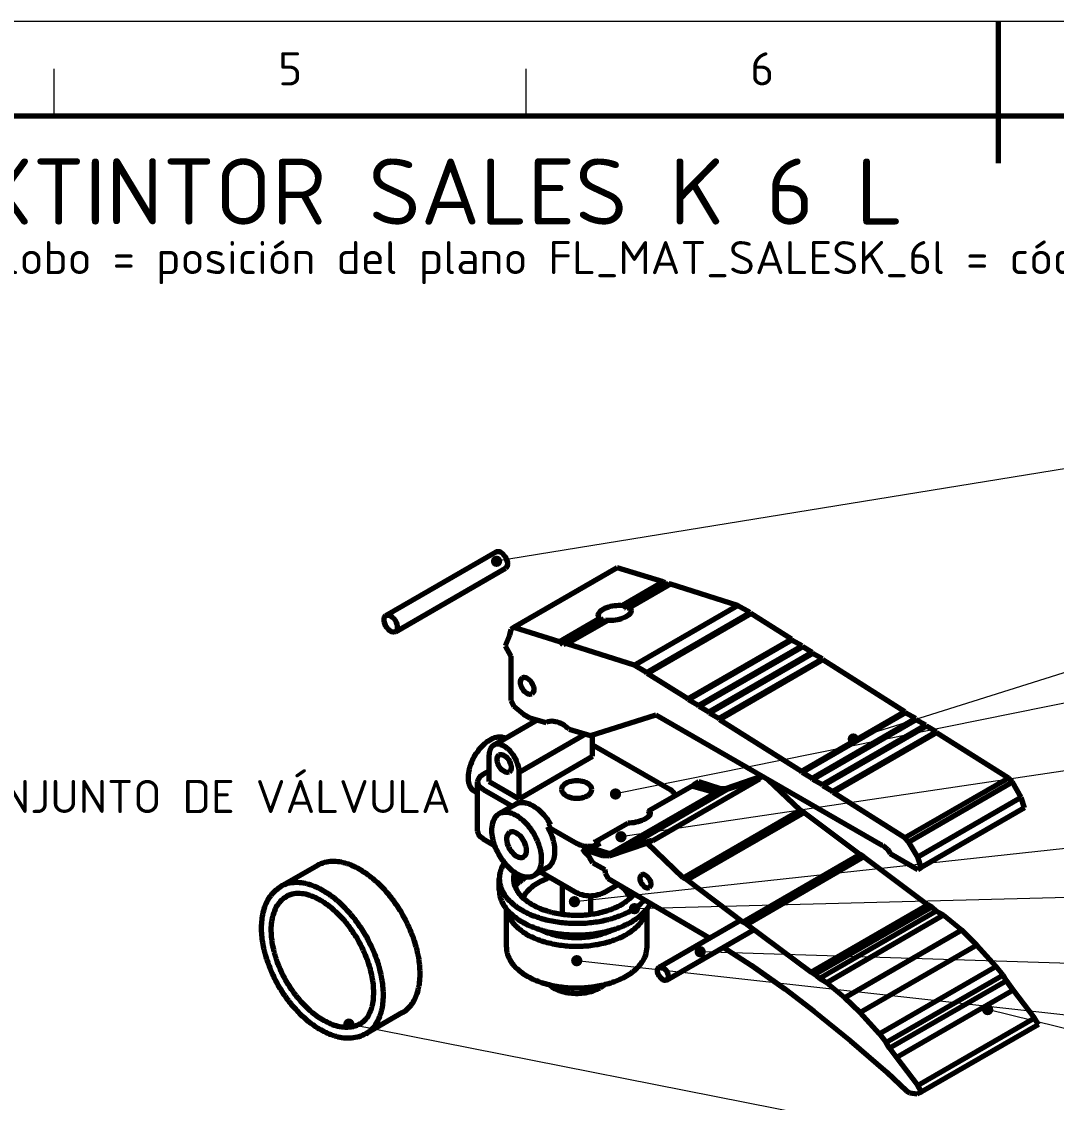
# Model space of a CAD drawing. Header units: millimetres. Extents: x 0 to 594, y 0 to 420.
# Drawn here: x 193.6 to 303.2, y 305.5 to 420 of the extents above; entities that cross this region are included whole.
import ezdxf
from ezdxf.enums import TextEntityAlignment as Align

# ---------------------------------------------------------------- set-up
doc = ezdxf.new("R2010")
doc.units = ezdxf.units.MM
for name, color, linetype, lineweight in [('01-VISIBLE', 7, 'CONTINUOUS', 70), ('06-TEXTO', 7, 'CONTINUOUS', 25), ('07-RECUADRO', 7, 'CONTINUOUS', 70), ('08-FINA', 5, 'CONTINUOUS', 18)]:
    doc.layers.add(name, color=color, linetype=linetype, lineweight=lineweight)
doc.styles.add('ISO3098', font='isocpeur.ttf')

msp = doc.modelspace()

# ---------------------------------------------------------------- hatches: boundary and pattern name
at = {"layer": '08-FINA'}
h = msp.add_hatch(color=7, dxfattribs=at)
h.dxf.hatch_style = 1
edge = h.paths.add_edge_path()
edge.add_arc((243.86, 362.83), 0.6, 0, 360)
h = msp.add_hatch(color=7, dxfattribs=at)
h.dxf.hatch_style = 1
edge = h.paths.add_edge_path()
edge.add_arc((281.65, 344), 0.6, 0, 360)
h = msp.add_hatch(color=7, dxfattribs=at)
h.dxf.hatch_style = 1
edge = h.paths.add_edge_path()
edge.add_arc((256.46, 338.18), 0.6, 0, 360)
h = msp.add_hatch(color=7, dxfattribs=at)
h.dxf.hatch_style = 1
edge = h.paths.add_edge_path()
edge.add_arc((257.04, 333.65), 0.6, 0, 360)
h = msp.add_hatch(color=7, dxfattribs=at)
h.dxf.hatch_style = 1
edge = h.paths.add_edge_path()
edge.add_arc((252.11, 326.77), 0.6, 0, 360)
h = msp.add_hatch(color=7, dxfattribs=at)
h.dxf.hatch_style = 1
edge = h.paths.add_edge_path()
edge.add_arc((258.47, 326.03), 0.6, 0, 360)
h = msp.add_hatch(color=7, dxfattribs=at)
h.dxf.hatch_style = 1
edge = h.paths.add_edge_path()
edge.add_arc((265.43, 321.47), 0.6, 0, 360)
h = msp.add_hatch(color=7, dxfattribs=at)
h.dxf.hatch_style = 1
edge = h.paths.add_edge_path()
edge.add_arc((252.36, 320.52), 0.6, 0, 360)
h = msp.add_hatch(color=7, dxfattribs=at)
h.dxf.hatch_style = 1
edge = h.paths.add_edge_path()
edge.add_arc((295.88, 315.34), 0.6, 0, 360)
h = msp.add_hatch(color=7, dxfattribs=at)
h.dxf.hatch_style = 1
edge = h.paths.add_edge_path()
edge.add_arc((228.22, 313.8), 0.6, 0, 360)

# ---------------------------------------------------------------- linework, layer by layer
at = {"layer": '01-VISIBLE'}
for p, q in [((232.15, 357.1), (243.81, 363.83)), ((233.15, 355.36), (244.81, 362.1)), ((256.65, 362.12), (245.69, 355.8)), ((261.5, 360.64), (256.65, 362.12)), ((261.5, 360.64), (257.2, 358.16)), ((261.68, 360.54), (257.42, 358.08)), ((262.1, 360.43), (257.83, 357.97)), ((262.28, 360.4), (257.96, 357.91)), ((261.68, 360.54), (261.5, 360.64)), ((261.86, 360.29), (261.68, 360.54)), ((262.28, 360.4), (262.1, 360.43)), ((269.4, 358.15), (262.28, 360.4)), ((258.44, 351.82), (269.4, 358.15)), ((259.76, 351.06), (270.72, 357.39)), ((259.82, 350.96), (270.78, 357.29)), ((270.72, 357.39), (269.4, 358.15)), ((270.78, 357.29), (270.72, 357.39)), ((275.09, 354.59), (270.78, 357.29)), ((254.84, 356.79), (250.54, 354.31)), ((254.97, 356.67), (250.72, 354.21)), ((255.41, 356.57), (251.14, 354.1)), ((255.64, 356.56), (251.32, 354.07)), ((245.24, 354.99), (244.76, 353.88)), ((245.36, 355.61), (245.24, 354.99)), ((245.69, 355.8), (245.36, 355.61)), ((250.54, 354.31), (245.69, 355.8)), ((244.76, 353.88), (245.36, 352.77)), ((250.72, 354.21), (250.54, 354.31)), ((250.9, 353.97), (250.72, 354.21)), ((251.14, 354.1), (250.9, 353.97)), ((251.32, 354.07), (251.14, 354.1)), ((258.44, 351.82), (251.32, 354.07)), ((275.09, 354.59), (264.13, 348.26)), ((275.15, 354.49), (264.19, 348.16)), ((276.23, 353.87), (265.27, 347.54)), ((275.15, 354.49), (275.09, 354.59)), ((276.23, 353.87), (275.15, 354.49)), ((276.29, 353.76), (276.23, 353.87)), ((245.36, 352.77), (245.36, 348.07)), ((276.29, 353.76), (265.33, 347.44)), ((277.31, 353.18), (266.35, 346.85)), ((277.37, 353.07), (266.41, 346.74)), ((277.31, 353.18), (276.29, 353.76)), ((277.37, 353.07), (277.31, 353.18)), ((278.38, 352.48), (277.37, 353.07)), ((259.76, 351.06), (258.44, 351.82)), ((278.38, 352.48), (267.42, 346.16)), ((278.44, 352.38), (267.48, 346.05)), ((278.44, 352.38), (278.38, 352.48)), ((287.12, 346.88), (278.44, 352.38)), ((259.82, 350.96), (259.76, 351.06)), ((264.13, 348.26), (259.82, 350.96)), ((245.36, 348.07), (245.69, 347.5)), ((264.19, 348.16), (264.13, 348.26)), ((265.27, 347.54), (264.19, 348.16)), ((245.69, 347.5), (246.71, 346.64)), ((265.33, 347.44), (265.27, 347.54)), ((266.35, 346.85), (265.33, 347.44)), ((243.54, 343.36), (248.17, 346.03)), ((246.71, 346.64), (247.37, 346.26)), ((247.37, 346.26), (249.12, 345.75)), ((253.83, 344.39), (260.72, 346.57)), ((260.72, 346.57), (284.66, 332.75)), ((266.41, 346.74), (266.35, 346.85)), ((267.42, 346.16), (266.41, 346.74)), ((267.48, 346.05), (267.42, 346.16)), ((276.16, 340.55), (267.48, 346.05)), ((287.12, 346.88), (276.16, 340.55)), ((287.18, 346.78), (276.22, 340.45)), ((288.26, 346.16), (277.3, 339.83)), ((288.32, 346.05), (277.36, 339.72)), ((287.18, 346.78), (287.12, 346.88)), ((288.26, 346.16), (287.18, 346.78)), ((288.32, 346.05), (288.26, 346.16)), ((289.34, 345.47), (288.32, 346.05)), ((251.55, 345.05), (253.83, 344.39)), ((289.34, 345.47), (278.38, 339.14)), ((289.4, 345.36), (278.44, 339.03)), ((290.42, 344.77), (279.46, 338.45)), ((290.48, 344.67), (279.52, 338.34)), ((289.4, 345.36), (289.34, 345.47)), ((290.42, 344.77), (289.4, 345.36)), ((290.48, 344.67), (290.42, 344.77)), ((298.08, 339.87), (290.48, 344.67)), ((246.26, 340.49), (253.29, 344.55)), ((254.04, 342.17), (254.04, 344.46)), ((243.08, 339.51), (243.08, 342.33)), ((254.04, 343.39), (262.25, 338.65)), ((246.26, 337.68), (254.04, 342.17)), ((242.45, 340.28), (243.08, 340.64)), ((246.26, 337.68), (246.26, 340.49)), ((272, 340.06), (268.11, 338.74)), ((276.22, 340.45), (276.16, 340.55)), ((277.3, 339.83), (276.22, 340.45)), ((241.86, 334.24), (241.86, 339.47)), ((243.08, 339.51), (246.26, 337.68)), ((260.02, 336.42), (264.54, 339.02)), ((271.72, 339.76), (260.4, 333.22)), ((264.54, 339.02), (264.77, 339.16)), ((267.04, 338.3), (264.54, 339.02)), ((265.3, 339.47), (264.77, 339.16)), ((264.77, 339.16), (266.93, 338.47)), ((267.46, 338.77), (265.3, 339.47)), ((268.3, 338.68), (271.66, 339.81)), ((271.72, 339.76), (268.3, 338.68)), ((271.66, 339.81), (272.04, 340.03)), ((271.66, 339.81), (271.72, 339.76)), ((276.02, 336.46), (272.64, 339.69)), ((277.36, 339.72), (277.3, 339.83)), ((278.38, 339.14), (277.36, 339.72)), ((278.44, 339.03), (278.38, 339.14)), ((279.46, 338.45), (278.44, 339.03)), ((298.08, 339.87), (287.12, 333.54)), ((298.5, 339.42), (287.54, 333.09)), ((298.5, 339.42), (298.08, 339.87)), ((299.43, 337.81), (298.5, 339.42)), ((241.86, 338.25), (241.55, 338.43)), ((242.45, 338.65), (245.52, 336.88)), ((268.11, 338.74), (255.74, 331.6)), ((255.98, 331.92), (267.04, 338.3)), ((256, 331.91), (267.06, 338.3)), ((256.02, 331.91), (267.08, 338.3)), ((256.04, 331.91), (267.1, 338.3)), ((256.05, 331.91), (267.12, 338.3)), ((267.54, 338.44), (256.23, 331.9)), ((256.99, 332.14), (268.3, 338.68)), ((267.46, 338.77), (266.93, 338.47)), ((266.93, 338.47), (267.54, 338.44)), ((267.06, 338.3), (267.04, 338.3)), ((267.08, 338.3), (267.06, 338.3)), ((267.1, 338.3), (267.08, 338.3)), ((267.12, 338.3), (267.1, 338.3)), ((267.54, 338.44), (267.12, 338.3)), ((268.11, 338.74), (267.46, 338.77)), ((279.52, 338.34), (279.46, 338.45)), ((287.12, 333.54), (279.52, 338.34)), ((299.43, 337.81), (288.47, 331.48)), ((299.79, 336.7), (299.43, 337.81)), ((245.88, 337.08), (244.11, 336.06)), ((245.88, 337.08), (245.52, 336.88)), ((299.79, 336.7), (288.83, 330.38)), ((263.64, 329.31), (276.02, 336.46)), ((264.06, 329.07), (276.44, 336.22)), ((276.44, 336.22), (276.02, 336.46)), ((282.36, 331.76), (276.44, 336.22)), ((249.63, 334.91), (249.28, 334.71)), ((249.28, 334.71), (252.35, 332.93)), ((254.29, 333.1), (257.75, 335.1)), ((242.45, 333.42), (243.64, 332.74)), ((256.99, 332.14), (260.34, 333.28)), ((259.81, 332.97), (260.34, 333.28)), ((260.34, 333.28), (260.4, 333.22)), ((287.54, 333.09), (287.12, 333.54)), ((253.47, 332.62), (252.94, 332.32)), ((255.08, 331.63), (252.94, 332.32)), ((253.47, 332.62), (255.61, 331.93)), ((254.82, 332.95), (253.97, 332.46)), ((254.29, 333.1), (254.19, 333.05)), ((254.19, 333.05), (254.39, 332.7)), ((254.82, 332.95), (254.29, 333.1)), ((259.81, 332.97), (255.74, 331.6)), ((263.64, 329.31), (259.81, 332.97)), ((284.66, 332.75), (284.78, 332.75)), ((284.78, 332.75), (285.26, 332.33)), ((285.26, 332.33), (285.56, 331.88)), ((288.47, 331.48), (287.54, 333.09)), ((254.07, 330.9), (255.32, 330.17)), ((255.61, 331.93), (255.08, 331.63)), ((255.74, 331.6), (255.08, 331.63)), ((255.61, 331.93), (256.23, 331.9)), ((282.36, 331.76), (269.99, 324.61)), ((282.78, 331.52), (270.41, 324.37)), ((282.78, 331.52), (282.36, 331.76)), ((289.55, 326.43), (282.78, 331.52)), ((285.56, 331.88), (288.5, 330.19)), ((288.83, 330.38), (288.47, 331.48)), ((224.9, 330.61), (221.01, 328.37)), ((249.27, 330.38), (247.86, 329.56)), ((248.5, 329.93), (252.35, 327.71)), ((255.32, 330.17), (255.35, 329.78)), ((255.35, 329.78), (255.68, 329.21)), ((288.5, 330.19), (288.83, 330.38)), ((244.15, 327.99), (244.15, 329.21)), ((255.18, 327.71), (256.72, 328.6)), ((255.68, 329.21), (266.34, 322.99)), ((264.06, 329.07), (263.64, 329.31)), ((269.99, 324.61), (264.06, 329.07)), ((250.85, 325.44), (250.85, 328.57)), ((253.85, 325.44), (253.85, 327.37)), ((289.55, 326.43), (277.17, 319.29)), ((289.97, 326.19), (289.55, 326.43)), ((244.9, 321.94), (244.9, 326.01)), ((259.8, 321.94), (259.8, 326.01)), ((289.97, 326.19), (277.59, 319.05)), ((290.44, 325.78), (278.07, 318.63)), ((291.22, 325.33), (278.85, 318.18)), ((290.44, 325.78), (289.97, 326.19)), ((291.22, 325.33), (290.44, 325.78)), ((293.14, 323.74), (291.22, 325.33)), ((261.07, 319.85), (269.7, 324.83)), ((270.41, 324.37), (269.99, 324.61)), ((277.17, 319.29), (270.41, 324.37)), ((250.85, 323.09), (250.85, 323.33)), ((253.85, 323.09), (253.85, 323.33)), ((261.87, 318.47), (271.14, 323.82)), ((266.34, 322.99), (266.38, 322.92)), ((293.14, 323.74), (280.76, 316.59)), ((294.75, 322.18), (293.14, 323.74)), ((267.88, 321.94), (270.83, 320.05)), ((294.75, 322.18), (282.38, 315.04)), ((296.79, 319.9), (294.75, 322.18)), ((270.83, 320.05), (274.42, 317.49)), ((296.79, 319.9), (284.42, 312.76)), ((297.51, 319), (296.79, 319.9)), ((277.59, 319.05), (277.17, 319.29)), ((278.07, 318.63), (277.59, 319.05)), ((278.85, 318.18), (278.07, 318.63)), ((297.51, 319), (285.13, 311.86)), ((297.87, 318.38), (285.49, 311.24)), ((297.87, 318.38), (297.51, 319)), ((298.59, 317.41), (297.87, 318.38)), ((274.42, 317.49), (277.47, 315.17)), ((280.76, 316.59), (278.85, 318.18)), ((298.59, 317.41), (286.21, 310.27)), ((300.86, 314.44), (298.59, 317.41)), ((282.38, 315.04), (280.76, 316.59)), ((233.9, 315.03), (230.01, 312.78)), ((277.47, 315.17), (281.37, 312.03)), ((284.42, 312.76), (282.38, 315.04)), ((300.86, 314.44), (288.49, 307.29)), ((301.25, 313.76), (288.88, 306.62)), ((301.25, 313.76), (300.86, 314.44)), ((285.13, 311.86), (284.42, 312.76)), ((281.37, 312.03), (285.19, 308.71)), ((285.49, 311.24), (285.13, 311.86)), ((286.21, 310.27), (285.49, 311.24)), ((288.49, 307.29), (286.21, 310.27)), ((285.19, 308.71), (287.29, 306.74)), ((288.88, 306.62), (288.49, 307.29)), ((287.29, 306.74), (287.65, 306.53)), ((287.65, 306.53), (288.43, 306.43)), ((288.43, 306.43), (288.88, 306.62))]:
    msp.add_line(p, q, dxfattribs=at)
for points in [[(243.81, 363.83), (243.89, 363.87), (243.98, 363.88), (244.07, 363.87), (244.15, 363.85), (244.23, 363.82), (244.31, 363.78)], [(244.31, 363.78), (244.49, 363.65), (244.65, 363.49), (244.78, 363.32), (244.88, 363.12), (244.96, 362.91), (245.01, 362.7), (245.02, 362.48), (244.96, 362.26), (244.81, 362.1)], [(254.63, 357.13), (254.69, 357.33), (254.82, 357.5), (254.98, 357.64), (255.15, 357.75), (255.34, 357.85), (255.54, 357.93), (255.74, 358), (255.94, 358.06), (256.15, 358.1), (256.36, 358.13), (256.57, 358.16), (256.78, 358.17), (256.99, 358.17), (257.2, 358.16)], [(257.42, 358.08), (257.39, 358.09), (257.35, 358.11), (257.31, 358.12), (257.28, 358.14), (257.24, 358.15), (257.2, 358.16)], [(257.42, 358.08), (257.46, 358.04), (257.49, 358), (257.52, 357.96), (257.55, 357.92), (257.59, 357.88), (257.62, 357.84)], [(257.62, 357.84), (257.65, 357.86), (257.69, 357.89), (257.73, 357.91), (257.76, 357.93), (257.8, 357.95), (257.83, 357.97)], [(258.13, 357.6), (258.1, 357.46), (258.04, 357.34), (257.95, 357.23), (257.85, 357.13), (257.74, 357.05), (257.62, 356.98)], [(257.83, 357.97), (257.86, 357.96), (257.88, 357.95), (257.9, 357.94), (257.92, 357.93), (257.94, 357.92), (257.96, 357.91)], [(257.96, 357.91), (258.01, 357.86), (258.05, 357.82), (258.08, 357.77), (258.11, 357.71), (258.12, 357.66), (258.13, 357.6)], [(233.15, 355.36), (232.94, 355.32), (232.74, 355.37), (232.56, 355.47), (232.4, 355.61), (232.26, 355.77), (232.15, 355.94), (232.05, 356.13), (231.98, 356.33), (231.94, 356.53), (231.94, 356.74), (232, 356.94), (232.15, 357.1)], [(232.15, 357.1), (232.23, 357.13), (232.31, 357.14), (232.4, 357.14), (232.49, 357.12), (232.57, 357.09), (232.65, 357.05)], [(232.65, 357.05), (232.82, 356.92), (232.98, 356.76), (233.11, 356.58), (233.22, 356.38), (233.3, 356.18), (233.34, 355.96), (233.35, 355.74), (233.29, 355.53), (233.15, 355.36)], [(254.84, 356.79), (254.78, 356.83), (254.73, 356.88), (254.69, 356.94), (254.66, 357), (254.64, 357.06), (254.63, 357.13)], [(254.84, 356.79), (254.86, 356.77), (254.88, 356.75), (254.9, 356.73), (254.93, 356.71), (254.95, 356.69), (254.97, 356.67)], [(255.14, 356.42), (255.11, 356.46), (255.08, 356.5), (255.06, 356.54), (255.03, 356.58), (255, 356.62), (254.97, 356.67)], [(255.64, 356.56), (255.6, 356.56), (255.56, 356.56), (255.52, 356.56), (255.48, 356.56), (255.44, 356.57), (255.41, 356.57)], [(257.62, 356.98), (257.43, 356.88), (257.25, 356.8), (257.05, 356.73), (256.86, 356.68), (256.66, 356.63), (256.45, 356.6), (256.25, 356.57), (256.05, 356.56), (255.84, 356.55), (255.64, 356.56)], [(247.61, 348.76), (247.4, 348.71), (247.2, 348.76), (247.02, 348.86), (246.86, 349), (246.72, 349.16), (246.61, 349.34), (246.51, 349.52), (246.44, 349.72), (246.4, 349.93), (246.4, 350.14), (246.46, 350.34), (246.61, 350.49)], [(246.61, 350.49), (246.69, 350.52), (246.77, 350.54), (246.86, 350.53), (246.95, 350.51), (247.03, 350.48), (247.11, 350.44)], [(247.11, 350.44), (247.28, 350.31), (247.44, 350.15), (247.57, 349.97), (247.68, 349.78), (247.76, 349.57), (247.8, 349.35), (247.81, 349.13), (247.75, 348.92), (247.61, 348.76)], [(251.55, 345.05), (251.39, 345.18), (251.22, 345.31), (251.06, 345.42), (250.88, 345.53), (250.7, 345.63), (250.51, 345.71), (250.32, 345.78), (250.12, 345.83), (249.92, 345.87), (249.72, 345.88), (249.51, 345.87), (249.31, 345.83), (249.12, 345.75)], [(241.55, 338.43), (241.39, 338.54), (241.25, 338.69), (241.13, 338.85), (241.04, 339.03), (240.97, 339.22), (240.92, 339.41), (240.89, 339.61), (240.88, 339.81), (240.88, 340.02), (240.89, 340.22), (240.91, 340.42), (240.95, 340.62), (240.99, 340.81), (241.04, 341.01), (241.1, 341.2), (241.17, 341.39), (241.24, 341.58), (241.32, 341.76), (241.41, 341.94), (241.5, 342.12), (241.61, 342.29), (241.71, 342.47), (241.83, 342.63), (241.94, 342.79), (242.07, 342.95), (242.2, 343.11), (242.34, 343.25), (242.48, 343.4), (242.63, 343.53), (242.78, 343.66), (242.95, 343.78), (243.11, 343.89), (243.29, 343.99), (243.47, 344.08), (243.66, 344.15), (243.85, 344.21), (244.05, 344.24), (244.25, 344.25), (244.45, 344.23), (244.65, 344.18), (244.83, 344.1)], [(243.54, 343.36), (243.39, 343.24), (243.26, 343.08), (243.17, 342.91), (243.12, 342.72), (243.08, 342.52), (243.08, 342.33)], [(246.26, 340.49), (246.25, 340.69), (246.22, 340.9), (246.18, 341.1), (246.13, 341.29), (246.06, 341.49), (245.98, 341.67), (245.9, 341.86), (245.8, 342.04), (245.7, 342.21), (245.58, 342.38), (245.46, 342.55), (245.32, 342.7), (245.18, 342.85), (245.03, 342.98), (244.87, 343.11), (244.7, 343.22), (244.52, 343.32), (244.33, 343.4), (244.13, 343.45), (243.93, 343.46), (243.73, 343.43), (243.54, 343.36)], [(244.14, 342.32), (244.23, 342.35), (244.32, 342.37), (244.41, 342.36), (244.5, 342.34), (244.58, 342.31), (244.67, 342.27)], [(245.19, 340.5), (245, 340.45), (244.8, 340.49), (244.62, 340.58), (244.46, 340.71), (244.32, 340.85), (244.19, 341.02), (244.09, 341.19), (244.01, 341.38), (243.95, 341.58), (243.93, 341.78), (243.94, 341.98), (244, 342.17), (244.14, 342.32)], [(244.67, 342.27), (244.84, 342.14), (244.99, 342), (245.11, 341.83), (245.22, 341.65), (245.31, 341.46), (245.37, 341.26), (245.41, 341.06), (245.4, 340.85), (245.33, 340.65), (245.19, 340.5)], [(242.45, 340.28), (242.3, 340.19), (242.17, 340.08), (242.05, 339.95), (241.95, 339.8), (241.89, 339.64), (241.86, 339.47)], [(241.86, 339.47), (241.89, 339.29), (241.95, 339.13), (242.05, 338.98), (242.17, 338.86), (242.3, 338.75), (242.45, 338.65)], [(253.95, 338.65), (253.91, 338.85), (253.81, 339.02), (253.67, 339.17), (253.51, 339.29), (253.33, 339.38), (253.14, 339.45), (252.95, 339.51), (252.75, 339.54), (252.55, 339.57), (252.35, 339.57), (252.15, 339.57), (251.95, 339.54), (251.75, 339.51), (251.55, 339.45), (251.37, 339.38), (251.19, 339.29), (251.02, 339.17), (250.88, 339.02), (250.79, 338.85), (250.75, 338.65)], [(250.75, 338.65), (250.79, 338.44), (250.9, 338.26), (251.05, 338.11), (251.23, 337.99), (251.42, 337.9), (251.62, 337.83), (251.82, 337.78), (252.04, 337.74), (252.25, 337.73), (252.46, 337.73), (252.67, 337.75), (252.88, 337.78), (253.09, 337.83), (253.29, 337.9), (253.48, 338)], [(253.48, 338), (253.6, 338.07), (253.71, 338.16), (253.8, 338.26), (253.88, 338.38), (253.93, 338.51), (253.95, 338.65)], [(262.81, 338.02), (262.75, 338.16), (262.68, 338.28), (262.59, 338.39), (262.48, 338.49), (262.37, 338.57), (262.25, 338.65)], [(249.63, 334.91), (249.52, 335.09), (249.41, 335.26), (249.3, 335.43), (249.17, 335.6), (249.05, 335.76), (248.91, 335.92), (248.77, 336.07), (248.63, 336.22), (248.48, 336.36), (248.33, 336.49), (248.16, 336.62), (248, 336.74), (247.83, 336.85), (247.65, 336.95), (247.46, 337.04), (247.27, 337.12), (247.08, 337.18), (246.87, 337.23), (246.67, 337.25), (246.46, 337.25), (246.26, 337.23), (246.06, 337.17), (245.88, 337.08)], [(245.88, 337.08), (245.88, 337.08), (245.88, 337.08), (245.88, 337.08), (245.88, 337.08), (245.88, 337.08), (245.88, 337.08)], [(244.11, 336.06), (243.94, 335.94), (243.8, 335.81), (243.67, 335.65), (243.57, 335.47), (243.49, 335.29), (243.43, 335.09), (243.38, 334.9), (243.35, 334.7), (243.34, 334.5), (243.33, 334.29), (243.34, 334.09), (243.36, 333.89), (243.39, 333.69), (243.43, 333.49), (243.47, 333.29), (243.52, 333.1), (243.58, 332.9), (243.65, 332.71), (243.72, 332.52), (243.8, 332.34), (243.89, 332.15), (243.98, 331.97), (244.07, 331.8), (244.17, 331.62), (244.28, 331.45), (244.39, 331.28), (244.51, 331.12), (244.63, 330.96), (244.76, 330.8), (244.9, 330.65), (245.04, 330.5), (245.18, 330.36), (245.33, 330.22), (245.49, 330.09), (245.65, 329.97), (245.81, 329.86), (245.98, 329.75)], [(247.86, 329.56), (248.03, 329.68), (248.17, 329.82), (248.3, 329.98), (248.4, 330.15), (248.48, 330.33), (248.54, 330.52), (248.59, 330.72), (248.62, 330.92), (248.63, 331.12), (248.64, 331.32), (248.63, 331.52), (248.61, 331.72), (248.58, 331.92), (248.55, 332.12), (248.5, 332.32), (248.45, 332.51), (248.39, 332.7), (248.33, 332.89), (248.26, 333.08), (248.18, 333.27), (248.09, 333.45), (248, 333.63), (247.91, 333.81), (247.81, 333.98), (247.7, 334.15), (247.59, 334.32), (247.48, 334.48), (247.35, 334.64), (247.23, 334.8), (247.09, 334.95), (246.96, 335.1), (246.81, 335.24), (246.67, 335.38), (246.51, 335.51), (246.35, 335.63), (246.19, 335.75), (246.02, 335.85), (245.84, 335.95), (245.66, 336.04), (245.47, 336.11), (245.28, 336.17), (245.08, 336.21), (244.88, 336.23), (244.68, 336.23), (244.48, 336.2), (244.29, 336.15), (244.11, 336.06)], [(259.63, 335.54), (259.44, 335.44), (259.24, 335.36), (259.03, 335.29), (258.82, 335.23), (258.61, 335.18), (258.4, 335.14), (258.18, 335.12), (257.96, 335.1), (257.75, 335.1)], [(260.14, 336.15), (260.12, 336.02), (260.05, 335.9), (259.96, 335.79), (259.86, 335.7), (259.75, 335.62), (259.63, 335.54)], [(259.96, 336.38), (259.97, 336.38), (259.98, 336.39), (259.99, 336.4), (260, 336.4), (260.01, 336.41), (260.02, 336.42)], [(260.08, 335.94), (260.06, 336.01), (260.05, 336.09), (260.03, 336.16), (260.01, 336.23), (259.98, 336.31), (259.96, 336.38)], [(260.02, 336.42), (260.05, 336.38), (260.09, 336.34), (260.11, 336.3), (260.13, 336.25), (260.14, 336.2), (260.14, 336.15)], [(249.27, 330.38), (249.44, 330.5), (249.59, 330.64), (249.72, 330.8), (249.82, 330.98), (249.9, 331.17), (249.96, 331.36), (250.01, 331.57), (250.03, 331.77), (250.05, 331.97), (250.05, 332.18), (250.04, 332.38), (250.02, 332.59), (249.99, 332.79), (249.95, 332.99), (249.9, 333.19), (249.85, 333.39), (249.78, 333.59), (249.72, 333.78), (249.64, 333.97), (249.56, 334.16), (249.47, 334.35), (249.38, 334.53), (249.28, 334.71)], [(241.86, 334.24), (241.89, 334.07), (241.95, 333.9), (242.05, 333.76), (242.17, 333.63), (242.3, 333.52), (242.45, 333.42)], [(245.23, 334.11), (245.08, 333.97), (244.98, 333.78), (244.93, 333.57), (244.93, 333.36), (244.95, 333.15), (245, 332.94), (245.06, 332.73), (245.15, 332.54), (245.25, 332.35), (245.37, 332.17), (245.5, 332), (245.65, 331.85), (245.81, 331.71), (245.98, 331.59)], [(246.73, 331.51), (246.89, 331.65), (246.99, 331.84), (247.04, 332.04), (247.04, 332.25), (247.02, 332.46), (246.98, 332.67), (246.91, 332.87), (246.83, 333.06), (246.73, 333.25), (246.62, 333.42), (246.5, 333.59), (246.36, 333.75), (246.2, 333.89), (246.03, 334.01), (245.84, 334.11), (245.64, 334.17), (245.43, 334.18), (245.23, 334.11)], [(253.45, 332.61), (253.26, 332.63), (253.07, 332.67), (252.88, 332.71), (252.7, 332.77), (252.52, 332.85), (252.35, 332.93)], [(254.07, 330.9), (253.97, 331.07), (253.86, 331.24), (253.74, 331.41), (253.62, 331.57), (253.5, 331.73), (253.37, 331.88), (253.23, 332.03), (253.09, 332.18), (252.94, 332.32)], [(254.27, 332.63), (254.15, 332.62), (254.03, 332.61), (253.9, 332.6), (253.78, 332.6), (253.65, 332.6), (253.53, 332.6)], [(233.9, 315.03), (234.07, 315.13), (234.24, 315.25), (234.39, 315.38), (234.54, 315.51), (234.68, 315.66), (234.8, 315.82), (234.92, 315.98), (235.03, 316.14), (235.14, 316.32), (235.23, 316.5), (235.31, 316.68), (235.39, 316.86), (235.46, 317.05), (235.52, 317.25), (235.57, 317.44), (235.61, 317.63), (235.65, 317.83), (235.69, 318.03), (235.71, 318.23), (235.74, 318.43), (235.75, 318.63), (235.76, 318.83), (235.77, 319.03), (235.77, 319.23), (235.76, 319.43), (235.75, 319.63), (235.74, 319.83), (235.72, 320.03), (235.7, 320.23), (235.68, 320.43), (235.65, 320.63), (235.62, 320.83), (235.58, 321.03), (235.54, 321.22), (235.5, 321.42), (235.45, 321.62), (235.4, 321.81), (235.35, 322), (235.29, 322.2), (235.24, 322.39), (235.18, 322.58), (235.11, 322.77), (235.05, 322.96), (234.98, 323.15), (234.9, 323.34), (234.83, 323.52), (234.75, 323.71), (234.67, 323.9), (234.59, 324.08), (234.51, 324.26), (234.42, 324.44), (234.33, 324.62), (234.24, 324.8), (234.15, 324.98), (234.05, 325.16), (233.95, 325.33), (233.85, 325.5), (233.75, 325.68), (233.65, 325.85), (233.54, 326.02), (233.43, 326.19), (233.32, 326.35), (233.2, 326.52), (233.09, 326.68), (232.97, 326.85), (232.85, 327.01), (232.73, 327.17), (232.6, 327.32), (232.48, 327.48), (232.35, 327.63), (232.22, 327.79), (232.08, 327.94), (231.95, 328.09), (231.81, 328.23), (231.67, 328.38), (231.53, 328.52), (231.38, 328.66), (231.24, 328.8), (231.09, 328.93), (230.94, 329.06), (230.79, 329.19), (230.63, 329.32), (230.47, 329.45), (230.31, 329.57), (230.15, 329.69), (229.99, 329.8), (229.82, 329.91), (229.65, 330.02), (229.48, 330.12), (229.3, 330.23), (229.13, 330.32), (228.95, 330.41), (228.77, 330.5), (228.58, 330.58), (228.4, 330.66), (228.21, 330.73), (228.02, 330.79), (227.83, 330.85), (227.63, 330.9), (227.44, 330.94), (227.24, 330.98), (227.04, 331.01), (226.84, 331.03), (226.64, 331.03), (226.44, 331.03), (226.24, 331.02), (226.04, 331), (225.84, 330.97), (225.64, 330.92), (225.45, 330.86), (225.26, 330.79), (225.08, 330.71), (224.9, 330.61)], [(244.68, 330.89), (244.57, 330.7), (244.46, 330.51), (244.37, 330.3), (244.29, 330.09), (244.23, 329.88), (244.19, 329.66), (244.16, 329.44), (244.15, 329.21)], [(245.98, 331.59), (246.1, 331.53), (246.22, 331.48), (246.35, 331.45), (246.48, 331.44), (246.61, 331.46), (246.73, 331.51)], [(245.75, 329.9), (245.72, 329.78), (245.7, 329.67), (245.68, 329.56), (245.66, 329.44), (245.65, 329.33), (245.65, 329.21)], [(245.98, 329.75), (246.18, 329.65), (246.38, 329.56), (246.58, 329.48), (246.8, 329.43), (247.01, 329.4), (247.23, 329.39), (247.45, 329.41), (247.66, 329.47), (247.86, 329.56)], [(225.51, 327.92), (225.33, 328.02), (225.15, 328.12), (224.97, 328.21), (224.78, 328.3), (224.59, 328.38), (224.4, 328.45), (224.21, 328.52), (224.01, 328.58), (223.81, 328.64), (223.61, 328.69), (223.41, 328.72), (223.2, 328.76), (223, 328.78), (222.79, 328.79), (222.59, 328.79), (222.38, 328.78), (222.18, 328.76), (221.98, 328.73), (221.77, 328.68), (221.58, 328.62), (221.38, 328.55), (221.2, 328.47), (221.01, 328.37)], [(244.15, 329.21), (244.16, 329.01), (244.18, 328.81), (244.22, 328.61), (244.27, 328.42), (244.33, 328.22), (244.41, 328.04), (244.49, 327.85), (244.59, 327.68), (244.7, 327.51), (244.82, 327.34), (244.94, 327.18), (245.07, 327.03), (245.21, 326.88), (245.36, 326.74), (245.5, 326.61), (245.66, 326.47), (245.82, 326.35), (245.98, 326.23), (246.15, 326.12), (246.32, 326.01), (246.49, 325.9), (246.66, 325.8), (246.84, 325.7), (247.02, 325.61), (247.2, 325.53), (247.39, 325.44), (247.58, 325.36), (247.76, 325.29), (247.95, 325.22), (248.14, 325.15), (248.33, 325.08), (248.53, 325.02), (248.72, 324.97), (248.92, 324.91), (249.11, 324.86), (249.31, 324.82), (249.5, 324.77), (249.7, 324.73), (249.9, 324.69), (250.1, 324.66), (250.3, 324.63), (250.5, 324.6), (250.7, 324.57), (250.9, 324.55), (251.1, 324.53), (251.3, 324.52), (251.51, 324.5), (251.71, 324.49), (251.91, 324.49), (252.11, 324.48), (252.31, 324.48), (252.52, 324.48), (252.72, 324.48), (252.92, 324.49), (253.12, 324.5), (253.32, 324.51), (253.52, 324.53), (253.73, 324.55), (253.93, 324.57), (254.13, 324.59), (254.33, 324.62), (254.53, 324.65), (254.73, 324.68), (254.93, 324.72), (255.12, 324.76), (255.32, 324.8), (255.52, 324.85), (255.71, 324.9), (255.91, 324.95), (256.1, 325), (256.3, 325.06), (256.49, 325.13), (256.68, 325.19), (256.87, 325.26), (257.06, 325.34), (257.24, 325.41), (257.43, 325.5), (257.61, 325.58), (257.79, 325.67), (257.97, 325.77), (258.15, 325.86)], [(245.65, 329.21), (245.66, 329.01), (245.69, 328.81), (245.73, 328.61), (245.79, 328.42), (245.87, 328.23), (245.96, 328.05), (246.06, 327.88), (246.18, 327.71), (246.3, 327.55), (246.43, 327.4), (246.57, 327.25), (246.72, 327.11), (246.88, 326.98), (247.04, 326.86), (247.2, 326.74), (247.37, 326.62), (247.54, 326.52), (247.72, 326.42), (247.9, 326.32), (248.08, 326.23), (248.26, 326.15), (248.45, 326.07), (248.64, 325.99), (248.83, 325.92), (249.02, 325.86), (249.21, 325.79), (249.41, 325.74), (249.6, 325.68), (249.8, 325.64), (250, 325.59), (250.19, 325.55), (250.39, 325.51), (250.59, 325.48), (250.79, 325.45), (250.99, 325.42), (251.2, 325.4), (251.4, 325.38), (251.6, 325.37), (251.8, 325.36), (252, 325.35), (252.21, 325.35), (252.41, 325.34), (252.61, 325.35), (252.82, 325.35), (253.02, 325.36), (253.22, 325.38), (253.42, 325.39), (253.62, 325.41), (253.82, 325.44), (254.03, 325.47), (254.23, 325.5), (254.42, 325.53), (254.62, 325.57), (254.82, 325.62), (255.02, 325.66), (255.21, 325.72), (255.41, 325.77), (255.6, 325.83), (255.8, 325.9), (255.99, 325.96), (256.17, 326.04), (256.36, 326.11), (256.55, 326.2), (256.73, 326.29), (256.91, 326.38), (257.09, 326.48)], [(246.26, 329.61), (246.15, 329.45), (246.04, 329.3), (245.95, 329.13), (245.86, 328.96), (245.79, 328.78), (245.73, 328.6)], [(247.08, 329.39), (246.9, 329.29), (246.73, 329.18), (246.56, 329.06), (246.4, 328.94), (246.24, 328.82), (246.09, 328.68), (245.94, 328.55), (245.8, 328.4)], [(249.56, 329.32), (249.37, 329.25), (249.17, 329.18), (248.98, 329.11), (248.79, 329.03), (248.6, 328.94), (248.42, 328.85), (248.24, 328.75), (248.06, 328.64), (247.89, 328.53), (247.72, 328.41), (247.56, 328.28), (247.4, 328.15), (247.25, 328), (247.11, 327.85), (246.98, 327.69), (246.87, 327.52), (246.76, 327.34), (246.67, 327.16)], [(258.02, 327.16), (257.93, 327.35), (257.82, 327.54), (257.69, 327.72), (257.55, 327.89), (257.4, 328.05), (257.24, 328.2), (257.07, 328.34), (256.9, 328.47), (256.71, 328.6)], [(260.03, 328.25), (259.84, 328.21), (259.65, 328.28), (259.48, 328.39), (259.35, 328.54), (259.23, 328.71), (259.14, 328.89), (259.09, 329.08), (259.07, 329.28), (259.1, 329.48), (259.23, 329.63)], [(259.23, 329.63), (259.3, 329.66), (259.37, 329.67), (259.44, 329.67), (259.5, 329.65), (259.57, 329.62), (259.63, 329.59)], [(259.63, 329.59), (259.81, 329.45), (259.96, 329.28), (260.08, 329.09), (260.16, 328.87), (260.2, 328.65), (260.17, 328.42), (260.03, 328.25)], [(230.01, 312.78), (229.84, 312.69), (229.66, 312.6), (229.47, 312.53), (229.28, 312.46), (229.09, 312.41), (228.89, 312.37), (228.69, 312.34), (228.49, 312.32), (228.29, 312.31), (228.09, 312.31), (227.89, 312.32), (227.69, 312.33), (227.49, 312.36), (227.29, 312.39), (227.1, 312.43), (226.9, 312.48), (226.71, 312.54), (226.52, 312.6), (226.33, 312.67), (226.14, 312.74), (225.96, 312.82), (225.78, 312.9), (225.6, 312.99), (225.42, 313.08), (225.24, 313.18), (225.07, 313.28), (224.9, 313.39), (224.73, 313.5), (224.56, 313.61), (224.4, 313.73), (224.24, 313.85), (224.08, 313.97), (223.92, 314.09), (223.77, 314.22), (223.62, 314.35), (223.47, 314.49), (223.32, 314.62), (223.18, 314.76), (223.03, 314.9), (222.89, 315.05), (222.76, 315.19), (222.62, 315.34), (222.49, 315.49), (222.35, 315.64), (222.22, 315.79), (222.1, 315.95), (221.97, 316.1), (221.85, 316.26), (221.73, 316.42), (221.61, 316.59), (221.49, 316.75), (221.38, 316.91), (221.27, 317.08), (221.16, 317.25), (221.05, 317.42), (220.95, 317.59), (220.85, 317.76), (220.74, 317.94), (220.65, 318.11), (220.55, 318.29), (220.46, 318.47), (220.37, 318.64), (220.28, 318.82), (220.19, 319.01), (220.11, 319.19), (220.03, 319.37), (219.95, 319.56), (219.87, 319.74), (219.8, 319.93), (219.73, 320.12), (219.66, 320.3), (219.59, 320.49), (219.53, 320.69), (219.47, 320.88), (219.42, 321.07), (219.36, 321.26), (219.31, 321.46), (219.26, 321.65), (219.22, 321.85), (219.18, 322.04), (219.14, 322.24), (219.11, 322.44), (219.08, 322.64), (219.05, 322.84), (219.03, 323.03), (219.01, 323.23), (218.99, 323.43), (218.98, 323.64), (218.98, 323.84), (218.97, 324.04), (218.98, 324.24), (218.99, 324.44), (219, 324.64), (219.02, 324.84), (219.04, 325.04), (219.07, 325.23), (219.11, 325.43), (219.15, 325.63), (219.2, 325.82), (219.25, 326.02), (219.32, 326.21), (219.39, 326.39), (219.46, 326.58), (219.55, 326.76), (219.64, 326.94), (219.74, 327.11), (219.85, 327.28), (219.97, 327.44), (220.1, 327.6), (220.23, 327.75), (220.37, 327.89), (220.52, 328.02), (220.68, 328.15), (220.84, 328.26), (221.01, 328.37)], [(225.21, 326.91), (225.03, 327.02), (224.84, 327.11), (224.65, 327.2), (224.46, 327.29), (224.26, 327.37), (224.07, 327.43), (223.86, 327.5), (223.66, 327.55), (223.45, 327.59), (223.24, 327.62), (223.03, 327.64), (222.82, 327.64), (222.61, 327.63), (222.4, 327.61), (222.2, 327.56), (222, 327.5), (221.8, 327.43), (221.61, 327.33)], [(230.01, 312.78), (230.19, 312.89), (230.35, 313), (230.5, 313.13), (230.65, 313.27), (230.79, 313.42), (230.92, 313.57), (231.04, 313.74), (231.15, 313.91), (231.25, 314.08), (231.34, 314.26), (231.43, 314.44), (231.5, 314.63), (231.57, 314.82), (231.63, 315.01), (231.68, 315.21), (231.73, 315.4), (231.77, 315.6), (231.8, 315.8), (231.83, 316), (231.85, 316.2), (231.86, 316.4), (231.87, 316.61), (231.88, 316.81), (231.88, 317.01), (231.87, 317.21), (231.86, 317.41), (231.85, 317.61), (231.83, 317.82), (231.81, 318.02), (231.78, 318.22), (231.75, 318.42), (231.72, 318.61), (231.68, 318.81), (231.64, 319.01), (231.6, 319.21), (231.55, 319.4), (231.5, 319.6), (231.45, 319.79), (231.39, 319.99), (231.34, 320.18), (231.27, 320.37), (231.21, 320.57), (231.14, 320.76), (231.07, 320.94), (231, 321.13), (230.92, 321.32), (230.85, 321.51), (230.77, 321.69), (230.68, 321.88), (230.6, 322.06), (230.51, 322.24), (230.42, 322.42), (230.33, 322.6), (230.23, 322.78), (230.14, 322.96), (230.04, 323.13), (229.94, 323.31), (229.83, 323.48), (229.73, 323.65), (229.62, 323.82), (229.51, 323.99), (229.39, 324.16), (229.28, 324.32), (229.16, 324.49), (229.04, 324.65), (228.92, 324.81), (228.8, 324.97), (228.67, 325.13), (228.54, 325.29), (228.41, 325.44), (228.28, 325.59), (228.15, 325.74), (228.01, 325.89), (227.87, 326.04), (227.73, 326.18), (227.59, 326.33), (227.44, 326.46), (227.29, 326.6), (227.14, 326.74), (226.99, 326.87), (226.84, 327), (226.68, 327.13), (226.52, 327.25), (226.36, 327.37), (226.19, 327.49), (226.03, 327.6), (225.86, 327.71), (225.69, 327.82), (225.51, 327.92)], [(244.15, 327.99), (244.16, 327.79), (244.18, 327.59), (244.22, 327.39), (244.27, 327.19), (244.33, 327), (244.41, 326.81), (244.49, 326.63), (244.59, 326.45), (244.7, 326.28), (244.82, 326.12), (244.94, 325.96), (245.07, 325.81), (245.21, 325.66), (245.36, 325.52), (245.5, 325.38), (245.66, 325.25), (245.82, 325.13), (245.98, 325.01), (246.15, 324.89), (246.32, 324.78), (246.49, 324.68), (246.66, 324.58), (246.84, 324.48), (247.02, 324.39), (247.2, 324.3), (247.39, 324.22), (247.58, 324.14), (247.76, 324.06), (247.95, 323.99), (248.14, 323.92), (248.33, 323.86), (248.53, 323.8), (248.72, 323.74), (248.92, 323.69), (249.11, 323.64), (249.31, 323.59), (249.5, 323.55), (249.7, 323.51), (249.9, 323.47), (250.1, 323.44), (250.3, 323.4), (250.5, 323.38), (250.7, 323.35), (250.9, 323.33), (251.1, 323.31), (251.3, 323.29), (251.51, 323.28), (251.71, 323.27), (251.91, 323.26), (252.11, 323.26), (252.31, 323.25), (252.52, 323.25), (252.72, 323.26), (252.92, 323.26), (253.12, 323.27), (253.32, 323.29), (253.52, 323.3), (253.73, 323.32), (253.93, 323.34), (254.13, 323.37), (254.33, 323.39), (254.53, 323.42), (254.73, 323.46), (254.93, 323.49), (255.12, 323.53), (255.32, 323.58), (255.52, 323.62), (255.71, 323.67), (255.91, 323.72), (256.1, 323.78), (256.3, 323.84), (256.49, 323.9), (256.68, 323.97), (256.87, 324.04), (257.06, 324.11), (257.24, 324.19), (257.43, 324.27), (257.61, 324.36), (257.79, 324.45), (257.97, 324.54), (258.15, 324.64)], [(255.18, 327.71), (254.99, 327.61), (254.8, 327.54), (254.59, 327.48), (254.39, 327.43), (254.18, 327.4), (253.97, 327.38), (253.76, 327.37), (253.55, 327.38), (253.34, 327.4), (253.14, 327.43), (252.93, 327.48), (252.73, 327.54), (252.54, 327.61), (252.35, 327.71)], [(257.09, 326.48), (257.28, 326.59), (257.46, 326.71), (257.64, 326.84), (257.81, 326.98), (257.98, 327.12), (258.14, 327.27), (258.3, 327.43), (258.44, 327.6)], [(229.41, 313.82), (229.24, 313.73), (229.05, 313.65), (228.86, 313.58), (228.67, 313.53), (228.47, 313.49), (228.27, 313.47), (228.07, 313.46), (227.87, 313.46), (227.67, 313.47), (227.47, 313.49), (227.27, 313.52), (227.08, 313.56), (226.88, 313.61), (226.69, 313.67), (226.5, 313.74), (226.31, 313.81), (226.13, 313.89), (225.95, 313.98), (225.77, 314.07), (225.59, 314.16), (225.42, 314.26), (225.25, 314.37), (225.08, 314.48), (224.91, 314.59), (224.75, 314.71), (224.59, 314.83), (224.43, 314.95), (224.28, 315.08), (224.13, 315.21), (223.98, 315.35), (223.83, 315.48), (223.68, 315.62), (223.54, 315.76), (223.4, 315.91), (223.27, 316.06), (223.13, 316.21), (223, 316.36), (222.87, 316.51), (222.74, 316.67), (222.62, 316.82), (222.5, 316.98), (222.38, 317.14), (222.26, 317.31), (222.15, 317.47), (222.04, 317.64), (221.93, 317.81), (221.82, 317.98), (221.72, 318.15), (221.61, 318.32), (221.52, 318.5), (221.42, 318.67), (221.32, 318.85), (221.23, 319.03), (221.15, 319.21), (221.06, 319.39), (220.98, 319.57), (220.9, 319.76), (220.82, 319.94), (220.74, 320.13), (220.67, 320.32), (220.6, 320.51), (220.54, 320.7), (220.48, 320.89), (220.42, 321.08), (220.36, 321.27), (220.31, 321.47), (220.26, 321.66), (220.22, 321.86), (220.18, 322.05), (220.14, 322.25), (220.11, 322.45), (220.08, 322.65), (220.05, 322.85), (220.03, 323.05), (220.02, 323.25), (220.01, 323.45), (220, 323.65), (220, 323.85), (220, 324.05), (220.02, 324.25), (220.03, 324.45), (220.06, 324.65), (220.09, 324.85), (220.13, 325.04), (220.17, 325.24), (220.22, 325.43), (220.29, 325.62), (220.36, 325.81), (220.44, 326), (220.53, 326.18), (220.63, 326.35), (220.74, 326.52), (220.86, 326.68), (220.99, 326.83), (221.13, 326.97), (221.28, 327.1), (221.44, 327.22), (221.61, 327.33)], [(229.41, 313.82), (229.58, 313.93), (229.74, 314.05), (229.89, 314.19), (230.03, 314.34), (230.15, 314.5), (230.26, 314.66), (230.36, 314.84), (230.45, 315.02), (230.53, 315.2), (230.6, 315.39), (230.66, 315.59), (230.71, 315.78), (230.75, 315.98), (230.78, 316.18), (230.81, 316.38), (230.83, 316.58), (230.84, 316.78), (230.85, 316.98), (230.85, 317.18), (230.85, 317.38), (230.84, 317.58), (230.83, 317.78), (230.81, 317.99), (230.79, 318.19), (230.76, 318.38), (230.73, 318.58), (230.69, 318.78), (230.65, 318.98), (230.61, 319.18), (230.56, 319.37), (230.51, 319.57), (230.46, 319.76), (230.4, 319.95), (230.34, 320.15), (230.27, 320.34), (230.21, 320.53), (230.14, 320.72), (230.06, 320.9), (229.99, 321.09), (229.91, 321.28), (229.83, 321.46), (229.75, 321.64), (229.66, 321.83), (229.57, 322.01), (229.48, 322.19), (229.38, 322.36), (229.29, 322.54), (229.19, 322.71), (229.08, 322.89), (228.98, 323.06), (228.87, 323.23), (228.76, 323.4), (228.65, 323.57), (228.54, 323.73), (228.42, 323.9), (228.3, 324.06), (228.18, 324.22), (228.05, 324.38), (227.93, 324.53), (227.8, 324.69), (227.67, 324.84), (227.53, 324.99), (227.39, 325.14), (227.26, 325.29), (227.11, 325.43), (226.97, 325.57), (226.82, 325.71), (226.67, 325.84), (226.52, 325.98), (226.37, 326.11), (226.21, 326.23), (226.05, 326.36), (225.89, 326.48), (225.73, 326.59), (225.56, 326.7), (225.39, 326.81), (225.21, 326.91)], [(258.15, 325.86), (258.34, 325.98), (258.53, 326.1), (258.71, 326.22), (258.89, 326.36), (259.06, 326.49), (259.23, 326.64), (259.39, 326.79), (259.55, 326.95)], [(258.15, 324.64), (258.32, 324.74), (258.49, 324.85), (258.66, 324.97), (258.83, 325.09), (258.99, 325.21), (259.14, 325.34), (259.3, 325.47), (259.44, 325.61), (259.58, 325.76), (259.72, 325.91), (259.85, 326.07), (259.97, 326.24), (260.08, 326.41), (260.18, 326.58)], [(244.93, 325.97), (244.97, 325.78), (245.02, 325.58), (245.09, 325.39), (245.17, 325.21), (245.26, 325.03), (245.36, 324.86), (245.48, 324.69), (245.6, 324.53), (245.73, 324.38), (245.87, 324.23), (246.01, 324.09), (246.16, 323.96), (246.32, 323.83), (246.48, 323.71), (246.64, 323.59), (246.81, 323.48), (246.98, 323.37), (247.15, 323.27), (247.33, 323.17), (247.51, 323.08), (247.69, 323), (247.87, 322.91), (248.06, 322.84), (248.25, 322.76), (248.44, 322.69), (248.63, 322.63), (248.82, 322.57), (249.01, 322.51), (249.2, 322.45), (249.4, 322.4), (249.6, 322.36), (249.79, 322.31), (249.99, 322.27), (250.19, 322.24), (250.39, 322.2), (250.58, 322.17), (250.78, 322.15), (250.98, 322.12), (251.18, 322.1), (251.39, 322.09), (251.59, 322.07), (251.79, 322.06), (251.99, 322.06), (252.19, 322.05), (252.39, 322.05), (252.59, 322.05), (252.79, 322.06), (252.99, 322.07), (253.19, 322.08), (253.4, 322.09), (253.6, 322.11), (253.8, 322.13), (254, 322.16), (254.2, 322.19), (254.39, 322.22), (254.59, 322.25), (254.79, 322.29), (254.99, 322.33), (255.18, 322.38), (255.38, 322.42), (255.57, 322.48), (255.77, 322.53), (255.96, 322.59), (256.15, 322.65), (256.34, 322.72), (256.53, 322.79), (256.71, 322.87), (256.9, 322.95), (257.08, 323.03), (257.26, 323.12), (257.44, 323.21), (257.62, 323.31)], [(257.62, 323.31), (257.8, 323.42), (257.97, 323.53), (258.14, 323.65), (258.31, 323.77), (258.47, 323.9), (258.63, 324.04), (258.78, 324.18), (258.93, 324.33), (259.06, 324.49), (259.19, 324.65), (259.31, 324.82), (259.42, 325), (259.52, 325.18), (259.6, 325.37), (259.67, 325.57), (259.73, 325.77), (259.77, 325.97)], [(248.53, 323.8), (248.71, 323.71), (248.9, 323.63), (249.09, 323.55), (249.28, 323.48), (249.47, 323.42), (249.66, 323.36), (249.85, 323.3), (250.05, 323.25), (250.25, 323.2), (250.44, 323.16), (250.64, 323.13), (250.84, 323.09), (251.04, 323.06), (251.24, 323.04), (251.44, 323.02), (251.64, 323), (251.84, 322.99), (252.05, 322.98), (252.25, 322.98), (252.45, 322.98), (252.65, 322.98), (252.85, 322.99), (253.05, 323), (253.26, 323.02), (253.46, 323.04), (253.66, 323.06), (253.86, 323.09), (254.06, 323.13), (254.25, 323.16), (254.45, 323.2), (254.65, 323.25), (254.84, 323.3), (255.04, 323.36), (255.23, 323.42), (255.42, 323.48), (255.61, 323.55), (255.8, 323.63), (255.98, 323.71), (256.17, 323.8)], [(244.9, 321.94), (244.91, 321.74), (244.93, 321.54), (244.97, 321.35), (245.03, 321.15), (245.09, 320.96), (245.18, 320.78), (245.27, 320.6), (245.37, 320.43), (245.49, 320.27), (245.61, 320.11), (245.74, 319.96), (245.88, 319.81), (246.03, 319.67), (246.18, 319.54), (246.33, 319.41), (246.49, 319.29), (246.65, 319.17), (246.82, 319.06), (246.99, 318.95), (247.17, 318.85), (247.34, 318.76), (247.52, 318.67), (247.7, 318.58), (247.89, 318.5), (248.07, 318.42), (248.26, 318.35), (248.45, 318.28), (248.64, 318.21), (248.83, 318.15), (249.02, 318.09), (249.22, 318.04), (249.41, 317.99), (249.61, 317.94), (249.8, 317.9), (250, 317.86), (250.2, 317.83), (250.4, 317.79), (250.6, 317.76), (250.79, 317.74), (250.99, 317.71), (251.19, 317.69), (251.39, 317.68), (251.6, 317.66), (251.8, 317.65), (252, 317.65), (252.2, 317.64), (252.4, 317.64), (252.6, 317.64), (252.8, 317.65), (253, 317.66), (253.2, 317.67), (253.4, 317.69), (253.6, 317.7), (253.8, 317.73), (254, 317.75), (254.2, 317.78), (254.4, 317.81), (254.6, 317.84), (254.79, 317.88), (254.99, 317.92), (255.19, 317.97), (255.38, 318.02), (255.58, 318.07), (255.77, 318.12), (255.96, 318.18), (256.15, 318.25), (256.34, 318.31), (256.53, 318.38), (256.72, 318.46), (256.9, 318.54), (257.08, 318.62), (257.26, 318.71), (257.44, 318.8), (257.62, 318.9)], [(257.62, 318.9), (257.79, 319.01), (257.97, 319.12), (258.14, 319.24), (258.3, 319.36), (258.46, 319.49), (258.62, 319.62), (258.77, 319.76), (258.92, 319.91), (259.05, 320.07), (259.18, 320.23), (259.3, 320.4), (259.41, 320.57), (259.51, 320.75), (259.59, 320.94), (259.67, 321.13), (259.72, 321.33), (259.76, 321.53), (259.79, 321.74), (259.8, 321.94)], [(261.87, 318.47), (261.68, 318.43), (261.49, 318.5), (261.32, 318.62), (261.18, 318.76), (261.07, 318.93), (260.98, 319.11), (260.92, 319.3), (260.91, 319.5), (260.94, 319.7), (261.07, 319.85)], [(261.07, 319.85), (261.14, 319.88), (261.2, 319.89), (261.27, 319.89), (261.34, 319.87), (261.41, 319.85), (261.47, 319.81)], [(261.47, 319.81), (261.65, 319.67), (261.8, 319.5), (261.92, 319.31), (262, 319.09), (262.04, 318.87), (262.01, 318.64), (261.87, 318.47)], [(249.4, 317.99), (249.56, 317.86), (249.72, 317.75), (249.9, 317.64), (250.08, 317.54), (250.26, 317.46), (250.45, 317.38), (250.65, 317.31), (250.84, 317.26), (251.04, 317.21), (251.24, 317.16), (251.44, 317.13), (251.65, 317.1), (251.85, 317.08), (252.06, 317.07), (252.26, 317.06), (252.46, 317.06), (252.67, 317.07), (252.87, 317.08), (253.08, 317.1), (253.28, 317.13), (253.48, 317.17), (253.68, 317.21), (253.88, 317.26), (254.08, 317.32), (254.27, 317.39), (254.46, 317.47), (254.64, 317.56), (254.82, 317.65)], [(254.82, 317.65), (254.91, 317.7), (254.99, 317.76), (255.07, 317.81), (255.15, 317.87), (255.23, 317.93), (255.3, 317.99)]]:
    msp.add_lwpolyline(points, dxfattribs=at)
at = {"layer": '07-RECUADRO'}
msp.add_line((297, 420), (297, 405), dxfattribs=at)
msp.add_lwpolyline([(25, 10), (584, 10), (584, 410), (25, 410)], close=True, dxfattribs=at)
at = {"layer": '08-FINA'}
for p, q in [((197, 410), (197, 415)), ((247, 410), (247, 415)), ((369.56, 383.28), (243.86, 362.83)), ((369.71, 371.65), (281.65, 344)), ((369.59, 361.11), (256.46, 338.18)), ((369.55, 350.34), (257.04, 333.65)), ((369.53, 339.51), (252.11, 326.77)), ((369.5, 328.88), (258.47, 326.03)), ((369.5, 318.14), (265.43, 321.47)), ((369.53, 307.5), (252.36, 320.52)), ((369.63, 297.08), (295.88, 315.34)), ((369.59, 285.87), (228.22, 313.8))]:
    msp.add_line(p, q, dxfattribs=at)
msp.add_lwpolyline([(0, 0), (594, 0), (594, 420), (0, 420)], close=True, dxfattribs=at)

# ---------------------------------------------------------------- texts
at = {"layer": '06-TEXTO', "style": 'ISO3098'}
for s, height, p in [('5', 3.5, (222, 415)), ('6', 3.5, (272, 415)), ('DESPIECE - EXTINTOR SALES K 6 L', 7, (208.5, 402)), ('Isometría explosionada por subconjunto, escala 1:2. Globo = posición del plano FL_MAT_SALESK_6l = código SALESK6-NN', 3.5, (208.5, 395)), ('S2 CONJUNTO DE VÁLVULA', 3.5, (208.78, 337.91))]:
    msp.add_text(s, height=height, dxfattribs=at).set_placement(p, align=Align.MIDDLE_CENTER)

doc.saveas('drawing.dxf')
